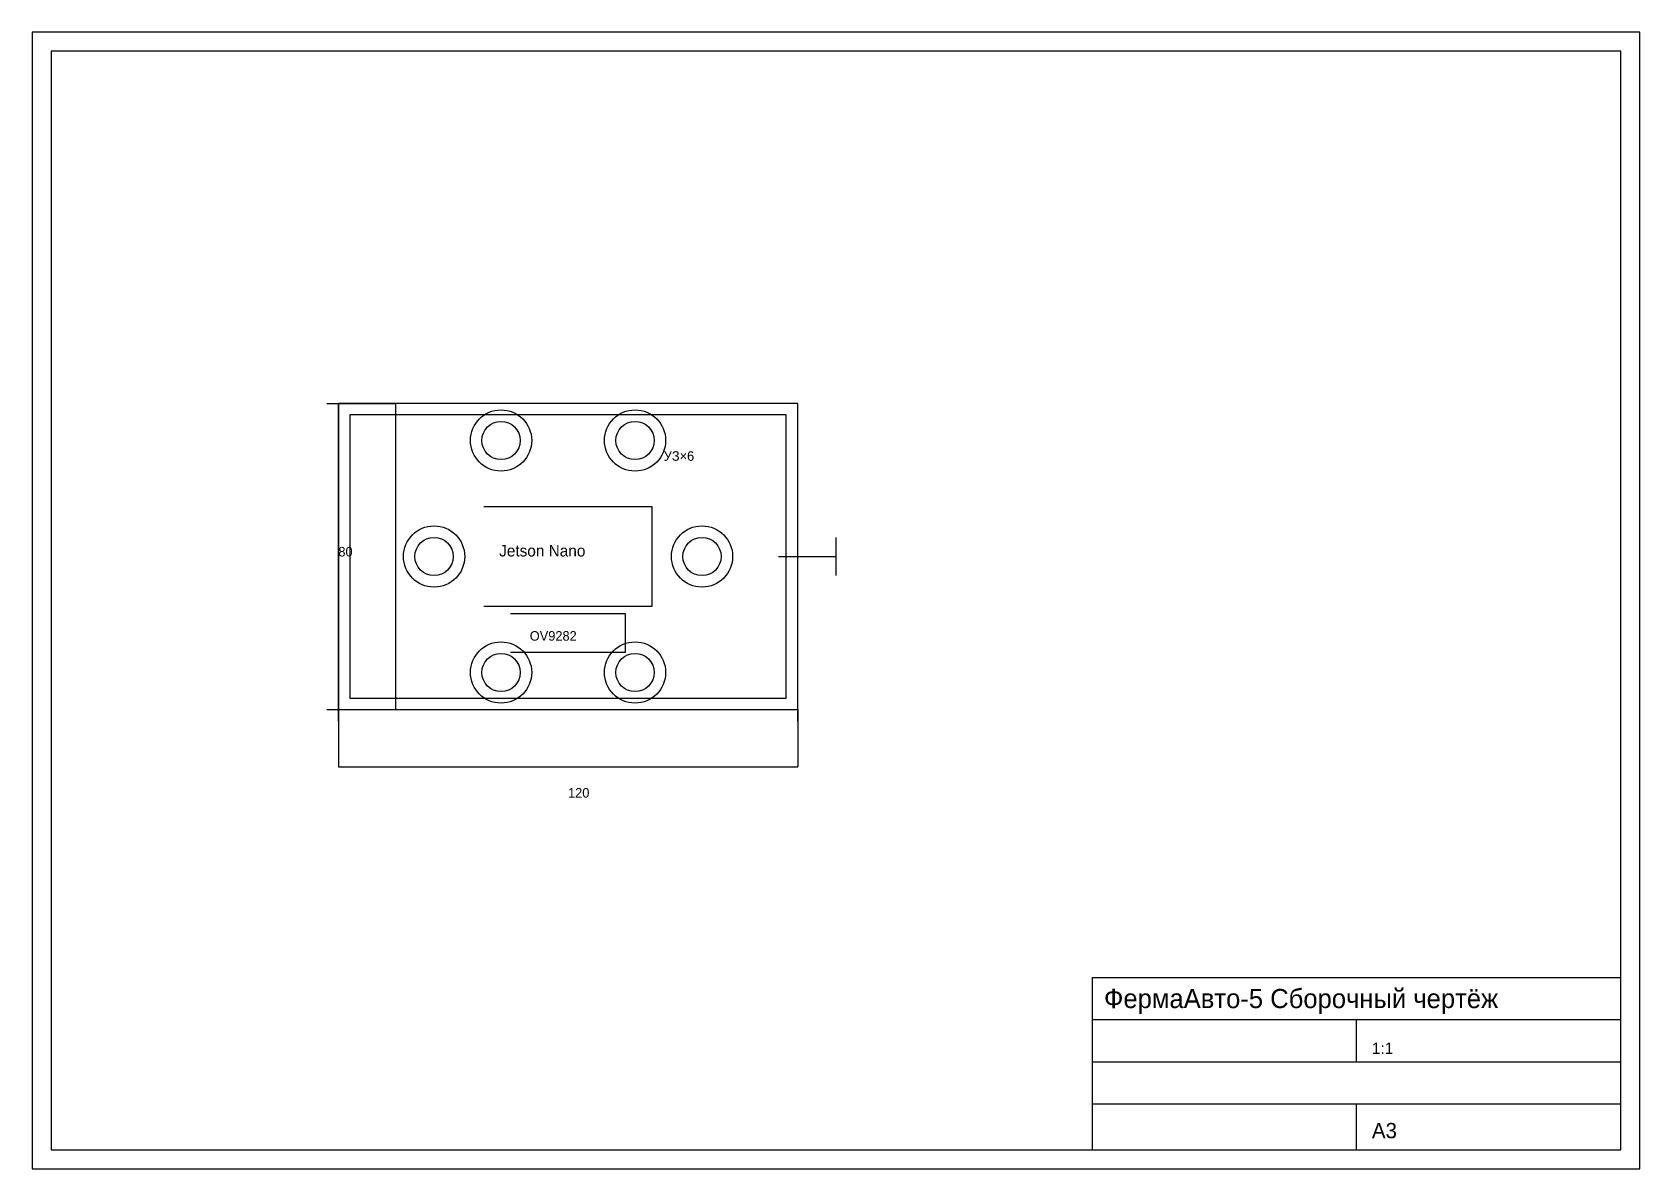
# Model space of a CAD drawing. Header units: metres. Extents: x 0 to 420, y 0 to 297.
import ezdxf

# ---------------------------------------------------------------- set-up
doc = ezdxf.new("R2010")
doc.units = ezdxf.units.M

msp = doc.modelspace()

# ---------------------------------------------------------------- linework, layer by layer
for p, q in [((420, 297), (0, 297)), ((0, 297), (0, 0)), ((420, 0), (420, 297)), ((415, 292), (5, 292)), ((5, 292), (5, 5)), ((415, 5), (415, 292)), ((77, 200), (83, 200)), ((80, 120), (80, 200)), ((80, 200), (95, 200)), ((95, 120), (95, 200)), ((210, 155), (210, 165)), ((195, 160), (210, 160)), ((80, 117), (80, 123)), ((200, 117), (200, 123)), ((77, 120), (83, 120)), ((80, 120), (200, 120)), ((80, 120), (80, 105)), ((80, 120), (95, 120)), ((200, 120), (200, 105)), ((80, 105), (200, 105)), ((277, 5), (277, 50)), ((277, 50), (415, 50)), ((346, 50), (346, 50)), ((277, 39), (415, 39)), ((346, 28), (346, 39)), ((277, 28), (415, 28)), ((277, 17), (415, 17)), ((346, 5), (346, 17)), ((5, 5), (415, 5)), ((0, 0), (420, 0))]:
    msp.add_line(p, q)
for points in [[(80, 120), (200, 120), (200, 200), (80, 200)], [(83, 123), (197, 123), (197, 197), (83, 197)]]:
    msp.add_lwpolyline(points, close=True)
for points in [[(118, 147), (162, 147), (162, 173), (118, 173)], [(125, 135), (155, 135), (155, 145), (125, 145)]]:
    msp.add_lwpolyline(points)
for centre, radius in [((122.5, 190.31), 8), ((157.5, 190.31), 8), ((122.5, 190.31), 5), ((157.5, 190.31), 5), ((105, 160), 8), ((175, 160), 8), ((105, 160), 5), ((175, 160), 5), ((122.5, 129.69), 8), ((122.5, 129.69), 5), ((157.5, 129.69), 8), ((157.5, 129.69), 5)]:
    msp.add_circle(centre, radius)

# ---------------------------------------------------------------- texts
for s, height, p in [('УЗ×6', 2.5, (165, 185)), ('80', 2.5, (80, 160)), ('Jetson Nano', 3, (122, 160)), ('OV9282', 2.5, (130, 138)), ('120', 2.5, (140, 97)), ('ФермаАвто-5 Сборочный чертёж', 5, (280, 42)), ('1:1', 3, (350, 30)), ('А3', 4, (350, 8))]:
    msp.add_text(s, height=height).set_placement(p)

doc.saveas('drawing.dxf')
